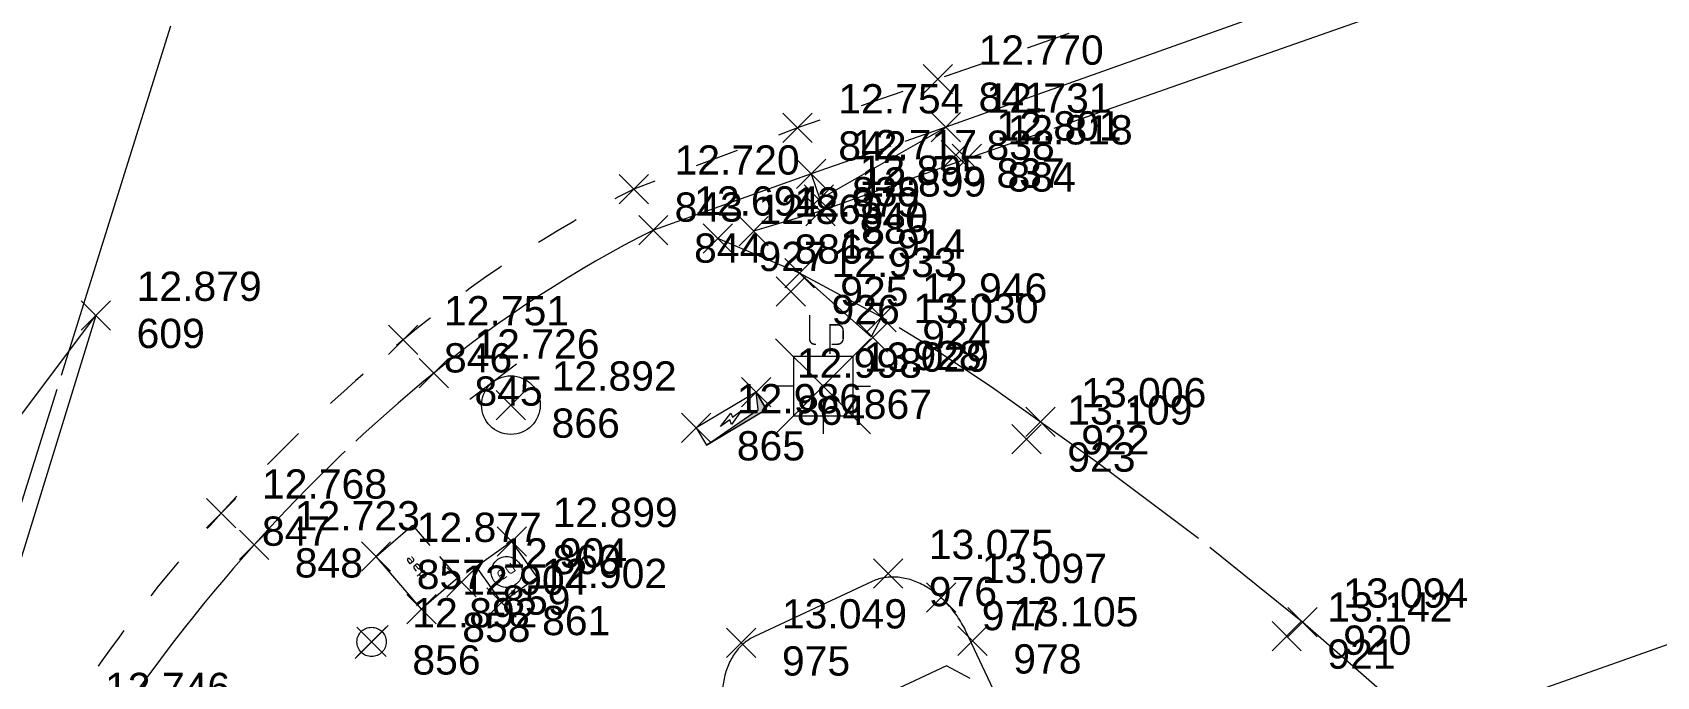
# Model space of a CAD drawing. Header units: metres. Extents: x 1223562 to 1223801, y 7191360 to 7191620.
# Drawn here: x 1223770.05 to 1223781.14, y 7191547.9 to 7191552.3 of the extents above; entities that cross this region are included whole.
import ezdxf

# ---------------------------------------------------------------- set-up
doc = ezdxf.new("R2010")
doc.units = ezdxf.units.M
doc.header["$PDMODE"] = 3
doc.header["$PDSIZE"] = 0.1
for name, pattern in [('LL_0822', [2.5, 2.5, 0]), ('LL_0829', [0.6, 0.3, -0.3]), ('ML_2577', [2.5, 2.5, 0]), ('Rec_Continu', [2.5, 2.5, 0]), ('Socle_Continu', [2.5, 2.5, 0]), ('YL_2901', [2.5, 2.5, 0])]:
    doc.linetypes.add(name, pattern=pattern)
for name, color, linetype, lineweight in [('EAUPO_SCS', 140, 'Socle_Continu', 13), ('ECPUB_SCS', 30, 'Socle_Continu', 13), ('ELECT_SCS', 1, 'Socle_Continu', 13), ('MARQU_PSS', 7, 'Socle_Continu', 13), ('MOBUR_SCS', 251, 'Socle_Continu', 13), ('SIGNV_SCS', 20, 'Socle_Continu', 13), ('SIGTA_SCI', 7, 'Socle_Continu', 13), ('SIGTM_SCI', 1, 'Socle_Continu', 13), ('SIGTO_SCI', 255, 'Socle_Continu', 13), ('VOIRI_SCS', 7, 'Socle_Continu', 13)]:
    doc.layers.add(name, color=color, linetype=linetype, lineweight=lineweight)
doc.layers.add('EAUUS_SCS', color=7, linetype='Socle_Continu', lineweight=13, true_color=0x7f3f00)
doc.layers.add('SIGTS_PSS', color=7, linetype='Socle_Continu', lineweight=13, true_color=0x9966cc)
doc.styles.get("Standard").update_dxf_attribs({"font": 'arial.ttf'})

# ---------------------------------------------------------------- blocks, each defined once
blk = doc.blocks.new('YP_1521')
at = {"layer": 'SIGTO_SCI', "color": 7, "linetype": 'Socle_Continu'}
blk.add_point((0, 0), dxfattribs=at)
at = {"layer": 'SIGTA_SCI', "linetype": 'Socle_Continu'}
blk.add_attdef('ALT', (0.278, 0.099), '', height=0.2, dxfattribs=at)
at = {"layer": 'SIGTA_SCI', "linetype": 'Socle_Continu', "flags": 9}
blk.add_attdef('CALQUE_ALT', (1.69, -1.18), '', height=0.2, dxfattribs=at)
at = {"layer": 'SIGTM_SCI', "linetype": 'Socle_Continu'}
blk.add_attdef('MAT', (0.278, -0.223), '', height=0.2, dxfattribs=at)
at = {"layer": 'SIGTM_SCI', "linetype": 'Socle_Continu', "flags": 9}
blk.add_attdef('CALQUE_MAT', (1.69, -1.501), '', height=0.2, dxfattribs=at)
at = {"layer": 'SIGTO_SCI', "linetype": 'Socle_Continu', "flags": 9}
for tag, p in [('ID', (1.69, 0.105)), ('NATURE', (1.69, -0.216)), ('FAMILLE', (1.69, -0.538)), ('CALQUE', (1.69, -0.859)), ('PCRS', (1.69, -1.823))]:
    blk.add_attdef(tag, p, '', height=0.2, dxfattribs=at)
blk = doc.blocks.new('MP_2578')
at = {"layer": 'MARQU_PSS', "linetype": 'Rec_Continu'}
blk.add_lwpolyline([(0.5, -0.0875), (0.5, -0.0188), (0, -0.0188), (0, 0.0187), (0.5, 0.0187), (0.5, 0.0875), (1, 0)], close=True, dxfattribs=at)
at = {"layer": 'MARQU_PSS', "linetype": 'Rec_Continu', "flags": 9}
for tag, p in [('ID', (0.4486, -0.465)), ('NATURE', (0.4486, -0.7863)), ('FAMILLE', (0.4486, -1.1075)), ('CALQUE', (0.4486, -1.4288)), ('PCRS', (0.4486, -1.7501))]:
    blk.add_attdef(tag, p, '', height=0.2, dxfattribs=at)
blk = doc.blocks.new('LP_0842')
at = {"layer": 'VOIRI_SCS', "linetype": 'Socle_Continu', "flags": 128}
blk.add_lwpolyline([(1, 0), (1, 0.5), (0, 0)], dxfattribs=at)
at = {"layer": 'VOIRI_SCS', "linetype": 'Socle_Continu', "flags": 9}
for tag, p in [('ID', (1.488, 0.614)), ('NATURE', (1.488, 0.292)), ('FAMILLE', (1.488, -0.029)), ('CALQUE', (1.488, -0.35)), ('PCRS', (1.488, -0.672))]:
    blk.add_attdef(tag, p, '', height=0.2, dxfattribs=at)
blk = doc.blocks.new('AP_0001')
at = {"layer": 'EAUPO_SCS', "linetype": 'Socle_Continu'}
blk.add_line((0.113, 0.113), (-0.113, -0.113), dxfattribs=at)
blk.add_circle((0, 0), 0.1, dxfattribs=at)
at = {"layer": 'EAUPO_SCS', "linetype": 'Socle_Continu', "flags": 9}
for tag, p in [('ID', (0.809, 0.507)), ('NATURE', (0.809, 0.186)), ('FAMILLE', (0.809, -0.135)), ('CALQUE', (0.809, -0.456)), ('PCRS', (0.809, -0.778))]:
    blk.add_attdef(tag, p, '', height=0.2, dxfattribs=at)
blk = doc.blocks.new('AP_0009')
at = {"layer": 'EAUPO_SCS', "linetype": 'Socle_Continu', "flags": 128}
blk.add_lwpolyline([(1, 0), (0, 0), (0, 1), (1, 1)], close=True, dxfattribs=at)
at = {"layer": 'EAUPO_SCS', "linetype": 'Socle_Continu', "const_width": 0.0132, "flags": 128}
for points in [[(0.366, 0.559, -0.408207), (0.401, 0.525), (0.401, 0.441), (0.352, 0.441, -1.002527), (0.352, 0.5)], [(0.54, 0.441), (0.49, 0.441, -0.408864), (0.46, 0.47), (0.46, 0.52, -0.99952), (0.54, 0.52), (0.54, 0.5), (0.46, 0.5)], [(0.599, 0.381), (0.599, 0.559), (0.643, 0.559, -0.410969), (0.678, 0.525), (0.678, 0.475, -0.406349), (0.643, 0.441), (0.599, 0.441)]]:
    blk.add_lwpolyline(points, format="xyb", dxfattribs=at)
for points in [[(0.332, 0.559), (0.366, 0.559)], [(0.401, 0.5), (0.352, 0.5)]]:
    blk.add_lwpolyline(points, dxfattribs=at)
at = {"layer": 'EAUPO_SCS', "linetype": 'Socle_Continu', "flags": 9}
for tag, p in [('ID', (1.244, 0.846)), ('NATURE', (1.244, 0.525)), ('FAMILLE', (1.244, 0.204)), ('CALQUE', (1.244, -0.118)), ('PCRS', (1.244, -0.439))]:
    blk.add_attdef(tag, p, '', height=0.2, dxfattribs=at)
blk = doc.blocks.new('FP_0406')
at = {"layer": 'ELECT_SCS', "linetype": 'Socle_Continu'}
blk.add_hatch(color=256, dxfattribs=at).paths.add_polyline_path([(0, 0), (0, 0.286), (1, 0.286), (0.1, 0.229)])
at = {"layer": 'ELECT_SCS', "linetype": 'Socle_Continu', "flags": 128}
blk.add_lwpolyline([(0, 0.286), (0, 0), (1, 0), (1, 0.286)], close=True, dxfattribs=at)
at = {"layer": 'ELECT_SCS', "linetype": 'Socle_Continu'}
blk.add_lwpolyline([(0, 0), (0, 0.286), (1, 0.286), (0.1, 0.229)], close=True, dxfattribs=at)
at = {"layer": 'ELECT_SCS', "linetype": 'Socle_Continu', "flags": 128}
blk.add_lwpolyline([(0.689, 0.161), (0.466, 0.074), (0.473, 0.136), (0.314, 0.12), (0.54, 0.215), (0.526, 0.147), (0.689, 0.161)], dxfattribs=at)
at = {"layer": 'ELECT_SCS', "linetype": 'Socle_Continu', "flags": 9}
for tag, p in [('ID', (1.244, 0.678)), ('NATURE', (1.244, 0.357)), ('FAMILLE', (1.244, 0.035)), ('CALQUE', (1.244, -0.286)), ('PCRS', (1.244, -0.607))]:
    blk.add_attdef(tag, p, '', height=0.2, dxfattribs=at)
blk = doc.blocks.new('HP_0569')
at = {"layer": 'SIGNV_SCS', "linetype": 'Socle_Continu'}
blk.add_line((-0.2, -0.2), (0.2, -0.2), dxfattribs=at)
blk.add_circle((0, 0), 0.2, dxfattribs=at)
at = {"layer": 'SIGNV_SCS', "linetype": 'Socle_Continu', "flags": 9}
for tag, p in [('ID', (0.713, 0.595)), ('NATURE', (0.713, 0.273)), ('FAMILLE', (0.713, -0.048)), ('CALQUE', (0.713, -0.369)), ('PCRS', (0.713, -0.69))]:
    blk.add_attdef(tag, p, '', height=0.2, dxfattribs=at)
blk = doc.blocks.new('GP_0481')
at = {"layer": 'ECPUB_SCS', "linetype": 'Socle_Continu'}
for p, q in [((-0.325, 0.325), (0, 0)), ((0, 0), (0.325, 0.325)), ((0.203, 0.203), (-0.203, 0.203)), ((-0.203, 0.203), (-0.203, -0.203)), ((0.203, 0.203), (0.203, -0.203)), ((0, 0), (-0.325, -0.325)), ((-0.203, 0), (-0.325, 0)), ((0.325, -0.325), (0, 0)), ((0.203, 0), (0.325, 0)), ((-0.203, -0.203), (0.203, -0.203)), ((0, -0.203), (0, -0.325))]:
    blk.add_line(p, q, dxfattribs=at)
at = {"layer": 'ECPUB_SCS', "linetype": 'Socle_Continu', "const_width": 0.01, "flags": 128}
for points in [[(-0.092, 0.487), (-0.092, 0.321, 0.378783), (-0.059, 0.287), (-0.048, 0.287)], [(0.048, 0.22), (0.048, 0.42), (0.098, 0.42, -0.410802), (0.137, 0.381), (0.137, 0.323, -0.396178), (0.098, 0.287), (0.059, 0.287)]]:
    blk.add_lwpolyline(points, format="xyb", dxfattribs=at)
at = {"layer": 'ECPUB_SCS', "linetype": 'Socle_Continu', "flags": 9}
for tag, p in [('ID', (0.722, 0.587)), ('NATURE', (0.722, 0.266)), ('FAMILLE', (0.722, -0.055)), ('CALQUE', (0.722, -0.377)), ('PCRS', (0.722, -0.698))]:
    blk.add_attdef(tag, p, '', height=0.2, dxfattribs=at)
blk = doc.blocks.new('LP_0841')
at = {"layer": 'VOIRI_SCS', "linetype": 'Socle_Continu', "flags": 128}
blk.add_lwpolyline([(0, 0), (0, 0.5), (1, 0)], dxfattribs=at)
at = {"layer": 'VOIRI_SCS', "linetype": 'Socle_Continu', "flags": 9}
for tag, p in [('ID', (1.428, 0.548)), ('NATURE', (1.428, 0.227)), ('FAMILLE', (1.428, -0.095)), ('CALQUE', (1.428, -0.416)), ('PCRS', (1.428, -0.737))]:
    blk.add_attdef(tag, p, '', height=0.2, dxfattribs=at)
blk = doc.blocks.new('NP_0927')
at = {"layer": 'MOBUR_SCS', "linetype": 'Socle_Continu'}
blk.add_lwpolyline([(0.3538, 0), (1.0615, 0, 0.103781), (1.196, 0.0282, 0.100527), (1.3118, 0.1098, 0.096244), (1.3882, 0.2305, 0.093419), (1.4154, 0.375), (1.4154, 1.125, 0.093419), (1.3882, 1.2695, 0.096244), (1.3118, 1.3902, 0.100527), (1.196, 1.4718, 0.103781), (1.0615, 1.5), (0.3538, 1.5, 0.103781), (0.2194, 1.4718, 0.100527), (0.1036, 1.3902, 0.096244), (0.0272, 1.2695, 0.093419), (0, 1.125), (0, 0.375, 0.093419), (0.0272, 0.2305, 0.096244), (0.1036, 0.1098, 0.100527), (0.2194, 0.0282, 0.103781)], format="xyb", close=True, dxfattribs=at)
at = {"layer": 'MOBUR_SCS', "linetype": 'Socle_Continu', "flags": 128}
for points in [[(0.0885, 1.0313), (0.2212, 0.4688), (0.3538, 1.0313), (0.4866, 0.4688), (0.6192, 1.0313)], [(1.3269, 0.9375), (1.2385, 1.0313), (0.8846, 1.0313), (0.7962, 0.9375), (0.7962, 0.5625), (0.8846, 0.4688), (1.2385, 0.4688), (1.3269, 0.5625)]]:
    blk.add_lwpolyline(points, dxfattribs=at)
at = {"layer": 'MOBUR_SCS', "linetype": 'Socle_Continu', "flags": 9}
for tag, p in [('ID', (1.7513, 1.4141)), ('NATURE', (1.7513, 1.0929)), ('FAMILLE', (1.7513, 0.7716)), ('CALQUE', (1.7513, 0.4503)), ('PCRS', (1.7513, 0.129))]:
    blk.add_attdef(tag, p, '', height=0.2, dxfattribs=at)
blk = doc.blocks.new('CP_0163')
at = {"layer": 'EAUUS_SCS', "linetype": 'Socle_Continu'}
blk.add_lwpolyline([(0, 0), (1, 0), (1, 1), (0, 1)], close=True, dxfattribs=at)
at = {"layer": 'EAUUS_SCS', "linetype": 'Socle_Continu', "const_width": 0.0235, "flags": 128}
for points in [[(0.45, 0.412), (0.362, 0.412, -0.405328), (0.31, 0.465), (0.31, 0.553, -0.999132), (0.45, 0.553), (0.45, 0.518), (0.327, 0.518)], [(0.538, 0.624), (0.538, 0.474, 0.410802), (0.6, 0.412), (0.679, 0.412), (0.679, 0.624)]]:
    blk.add_lwpolyline(points, format="xyb", dxfattribs=at)
at = {"layer": 'EAUUS_SCS', "linetype": 'Socle_Continu'}
blk.add_circle((0.5, 0.5), 0.353, dxfattribs=at)
at = {"layer": 'EAUUS_SCS', "linetype": 'Socle_Continu', "flags": 9}
for tag, p in [('ID', (1.381, 1.06)), ('NATURE', (1.381, 0.739)), ('FAMILLE', (1.381, 0.417)), ('CALQUE', (1.381, 0.096)), ('TYPE', (1.381, -0.546)), ('PCRS', (1.381, -0.225))]:
    blk.add_attdef(tag, p, '', height=0.2, dxfattribs=at)

msp = doc.modelspace()

# ---------------------------------------------------------------- linework, layer by layer
at = {"layer": 'MARQU_PSS', "linetype": 'ML_2577', "flags": 128}
for points in [[(1223781.836, 7191553.331), (1223776.429, 7191551.438), (1223775.429, 7191551.082), (1223774.973, 7191550.945)], [(1223779.728, 7191547.596), (1223783.823, 7191549.043), (1223786.304, 7191549.931)]]:
    msp.add_lwpolyline(points, dxfattribs=at)
at = {"layer": 'SIGTS_PSS', "linetype": 'YL_2901', "flags": 128}
msp.add_lwpolyline([(1223754.624, 7191615.542), (1223774.768, 7191564.41), (1223759.899, 7191516.921), (1223739.481, 7191487.157), (1223712.27, 7191430.488), (1223666.985, 7191365.329), (1223604.313, 7191397.356), (1223562.746, 7191366.34)], dxfattribs=at)
at = {"layer": 'VOIRI_SCS', "linetype": 'LL_0829', "flags": 128}
msp.add_lwpolyline([(1223792.973, 7191557.867), (1223787.929, 7191556.07), (1223781.764, 7191553.897), (1223779.233, 7191553.029), (1223776.231, 7191551.983), (1223775.273, 7191551.65), (1223774.155, 7191551.232, 0.05718), (1223772.58, 7191550.202, 0.0338), (1223771.337, 7191549.018, 0.042711), (1223770.265, 7191547.628, 0.022427), (1223769.407, 7191546.152), (1223768.607, 7191544.622), (1223766.755, 7191541.028), (1223764.401, 7191536.406), (1223764.314, 7191536.044), (1223764.248, 7191535.684), (1223764.229, 7191535.506), (1223764.223, 7191535.33), (1223764.232, 7191535.157), (1223764.26, 7191534.985), (1223764.293, 7191534.86), (1223764.336, 7191534.737), (1223764.449, 7191534.496), (1223764.59, 7191534.265), (1223764.749, 7191534.045), (1223764.92, 7191533.838), (1223765.104, 7191533.646), (1223765.302, 7191533.47), (1223765.513, 7191533.313), (1223765.786, 7191533.147), (1223766.07, 7191532.996), (1223768.753, 7191531.689), (1223771.476, 7191530.369), (1223773.738, 7191523.983), (1223775.758, 7191518.344), (1223776.345, 7191516.679), (1223776.993, 7191514.917), (1223777.272, 7191514.198), (1223777.599, 7191513.378), (1223778.28, 7191511.749), (1223779.29, 7191509.444), (1223779.396, 7191509.473)], format="xyb", dxfattribs=at)
at = {"layer": 'VOIRI_SCS', "linetype": 'LL_0822', "flags": 128}
for points in [[(1223793.081, 7191557.56), (1223788.071, 7191555.782), (1223787.366, 7191555.544), (1223781.824, 7191553.59), (1223779.338, 7191552.74), (1223776.285, 7191551.655), (1223775.366, 7191551.337), (1223774.288, 7191550.952)], [(1223775.286, 7191550.657), (1223774.728, 7191550.895)], [(1223779.98, 7191547.148), (1223779.356, 7191547.718), (1223778.721, 7191548.273), (1223778.03, 7191548.83), (1223777.319, 7191549.363), (1223776.595, 7191549.88), (1223776.225, 7191550.127), (1223775.846, 7191550.357), (1223775.286, 7191550.657)]]:
    msp.add_lwpolyline(points, dxfattribs=at)
msp.add_lwpolyline([(1223774.288, 7191550.952, 0.055112), (1223772.788, 7191549.975, 0.037968), (1223771.561, 7191548.801, 0.037673), (1223770.525, 7191547.455, 0.024773), (1223769.669, 7191545.997), (1223768.897, 7191544.52), (1223768.457, 7191543.602), (1223767.394, 7191541.558), (1223767.008, 7191540.795), (1223764.776, 7191536.448)], format="xyb", dxfattribs=at)

# ---------------------------------------------------------------- block references
at = {"layer": 'EAUPO_SCS', "linetype": 'Socle_Continu', "xscale": 0.4762337552703896, "yscale": 0.3278721588042467, "rotation": 310.7474228221702}
msp.add_blockref('AP_0009', (1223772.394, 7191548.722), dxfattribs=at)
at = {"layer": 'EAUPO_SCS', "linetype": 'Socle_Continu'}
msp.add_blockref('AP_0001', (1223772.364, 7191548.138), dxfattribs=at)
at = {"layer": 'EAUUS_SCS', "linetype": 'Socle_Continu', "xscale": 0.2993075744407732, "yscale": 0.2993075744407732, "zscale": 0.8505082458858925, "rotation": 35.19108483566735}
msp.add_blockref('CP_0163', (1223773.25, 7191548.407), dxfattribs=at)
at = {"layer": 'ECPUB_SCS', "linetype": 'Socle_Continu'}
msp.add_blockref('GP_0481', (1223775.447, 7191549.885), dxfattribs=at)
at = {"layer": 'ELECT_SCS', "linetype": 'Socle_Continu', "xscale": 0.4763152273106264, "yscale": 0.4763152273106264, "rotation": 210.7347891326067}
msp.add_blockref('FP_0406', (1223774.99, 7191549.844), dxfattribs=at)
at = {"layer": 'MARQU_PSS', "linetype": 'Socle_Continu', "xscale": 4.010331464810898, "yscale": 4.010331464810898, "rotation": 62.96724247170943}
msp.add_blockref('MP_2578', (1223768.659, 7191546.797), dxfattribs=at)
at = {"layer": 'MOBUR_SCS', "linetype": 'Socle_Continu', "xscale": 1.24493381682628, "yscale": 1.5732, "zscale": 1.24493381682628, "rotation": 25.12593495305021}
msp.add_blockref('NP_0927', (1223775.583, 7191545.852), dxfattribs=at)
at = {"layer": 'SIGNV_SCS', "linetype": 'Socle_Continu', "rotation": 217.3866779519433}
msp.add_blockref('HP_0569', (1223773.315, 7191549.756), dxfattribs=at)
at = {"layer": 'SIGTO_SCI', "linetype": 'Socle_Continu'}
for p, values in [((1223776.231, 7191551.983), {'ALT': '12.770', 'MAT': '841'}), ((1223775.273, 7191551.65), {'ALT': '12.754', 'MAT': '842'}), ((1223776.285, 7191551.655), {'ALT': '12.731', 'MAT': '838'}), ((1223776.353, 7191551.465), {'ALT': '12.801', 'MAT': '837'}), ((1223776.429, 7191551.438), {'ALT': '12.818', 'MAT': '884'}), ((1223775.366, 7191551.337), {'ALT': '12.717', 'MAT': '839'}), ((1223774.155, 7191551.232), {'ALT': '12.720', 'MAT': '843'}), ((1223775.419, 7191551.162), {'ALT': '12.895', 'MAT': '840'}), ((1223775.429, 7191551.082), {'ALT': '12.899', 'MAT': '885'}), ((1223774.288, 7191550.952), {'ALT': '12.694', 'MAT': '844'}), ((1223774.973, 7191550.945), {'ALT': '12.879', 'MAT': '886'}), ((1223774.728, 7191550.895), {'ALT': '12.863', 'MAT': '927'}), ((1223775.286, 7191550.657), {'ALT': '12.914', 'MAT': '925'}), ((1223775.227, 7191550.532), {'ALT': '12.933', 'MAT': '926'}), ((1223770.481, 7191550.369), {'ALT': '12.879', 'MAT': '609'}), ((1223775.846, 7191550.357), {'ALT': '12.946', 'MAT': '924'}), ((1223772.58, 7191550.202), {'ALT': '12.751', 'MAT': '846'}), ((1223775.786, 7191550.218), {'ALT': '13.030', 'MAT': '928'}), ((1223772.788, 7191549.975), {'ALT': '12.726', 'MAT': '845'}), ((1223774.99, 7191549.844), {'ALT': '12.998', 'MAT': '864'}), ((1223775.447, 7191549.885), {'ALT': '13.029', 'MAT': '867'}), ((1223773.315, 7191549.756), {'ALT': '12.892', 'MAT': '866'}), ((1223774.58, 7191549.601), {'ALT': '12.986', 'MAT': '865'}), ((1223776.932, 7191549.642), {'ALT': '13.006', 'MAT': '922'}), ((1223776.837, 7191549.524), {'ALT': '13.109', 'MAT': '923'}), ((1223771.337, 7191549.018), {'ALT': '12.768', 'MAT': '847'}), ((1223773.322, 7191548.824), {'ALT': '12.899', 'MAT': '860'}), ((1223771.561, 7191548.801), {'ALT': '12.723', 'MAT': '848'}), ((1223772.394, 7191548.722), {'ALT': '12.877', 'MAT': '857'}), ((1223775.891, 7191548.605), {'ALT': '13.075', 'MAT': '976'}), ((1223772.978, 7191548.547), {'ALT': '12.904', 'MAT': '859'}), ((1223773.25, 7191548.407), {'ALT': '12.902', 'MAT': '861'}), ((1223776.253, 7191548.441), {'ALT': '13.097', 'MAT': '977'}), ((1223772.705, 7191548.361), {'ALT': '12.904', 'MAT': '858'}), ((1223778.721, 7191548.273), {'ALT': '13.094', 'MAT': '920'}), ((1223778.613, 7191548.178), {'ALT': '13.142', 'MAT': '921'}), ((1223772.364, 7191548.138), {'ALT': '12.892', 'MAT': '856'}), ((1223774.888, 7191548.131), {'ALT': '13.049', 'MAT': '975'}), ((1223776.468, 7191548.145), {'ALT': '13.105', 'MAT': '978'}), ((1223770.265, 7191547.628), {'ALT': '12.746', 'MAT': '850'})]:
    msp.add_blockref('YP_1521', p, dxfattribs=at).add_auto_attribs(values)
at = {"layer": 'VOIRI_SCS', "linetype": 'Socle_Continu'}
for name, p, xscale, yscale, zscale, rotation in [('LP_0842', (1223776.285, 7191551.655), 0.9723, 0.3656179972511748, 2.000000003762274, 199.0850642421434), ('LP_0841', (1223775.846, 7191550.357), 0.6351, 0.303353407536257, 2.200095835219954, 151.8558385302713)]:
    msp.add_blockref(name, p, dxfattribs=dict(at, xscale=xscale, yscale=yscale, zscale=zscale, rotation=rotation))

doc.saveas('drawing.dxf')
